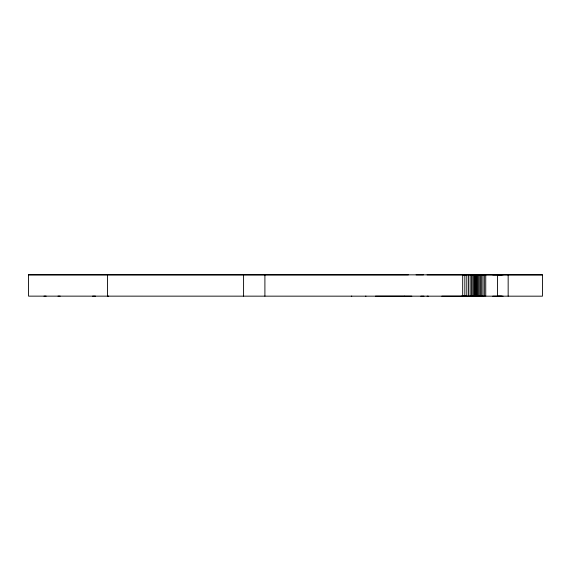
<?xml version="1.0" encoding="UTF-8"?>
<svg xmlns="http://www.w3.org/2000/svg" width="571" height="571" viewBox="0 0 571 571"><rect width="100%" height="100%" fill="white"/><g stroke="black" fill="none" stroke-linecap="round" stroke-linejoin="round"><path stroke-width="0.86" d="M28.557 274.815L28.55 296.142L542.45 296.178L542.45 274.851L28.55 274.822L408.365 274.865M107.541 296.156L108.254 296.156L107.541 296.156L107.541 274.822M423.461 274.858L416.088 274.865M492.737 274.858L501.581 274.851M492.737 296.185L501.574 296.171M427.058 274.851L542.45 274.865M464.558 274.858L463.709 274.858L466.157 274.858M473.766 274.858L483.252 274.851M503.08 274.858L497.298 274.837M46.123 296.135L43.96 296.149M57.992 296.135L60.162 296.135M95.443 296.135L92.602 296.142M351.329 296.163L351.786 296.156M365.54 296.163L365.99 296.156M375.433 296.171L404.475 296.163M411.834 296.185L404.482 296.178M424.003 296.178L420.82 296.192M427.058 296.171L428.307 296.178M461.304 296.185L466.114 296.192M441.818 296.178L483.252 296.171M503.08 296.178L497.298 296.163M463.709 296.171L466.157 296.185M508.161 274.822L508.161 296.149M497.505 274.822L497.505 296.149M485.743 274.822L485.743 296.149M484.351 274.822L484.351 296.149M482.98 274.822L482.98 296.149M481.66 274.822L481.66 296.149M480.411 274.822L480.411 296.149M479.255 274.822L479.255 296.149M478.205 274.822L478.205 296.149M477.285 274.822L477.285 296.149M476.507 274.822L476.507 296.149M475.893 274.822L475.893 296.149M475.286 274.822L475.286 296.149M475.172 274.822L475.172 296.149M474.665 274.822L474.665 296.149M473.816 274.822L473.816 296.149M472.781 274.822L472.781 296.149M471.56 274.822L471.56 296.149M470.147 274.822L470.147 296.149M468.555 274.822L468.555 296.149M466.778 274.822L466.778 296.149M464.823 274.822L464.823 296.149M462.688 274.822L462.688 296.149M264.901 274.822L264.901 296.149M243.581 274.822L243.581 296.149"/></g></svg>
